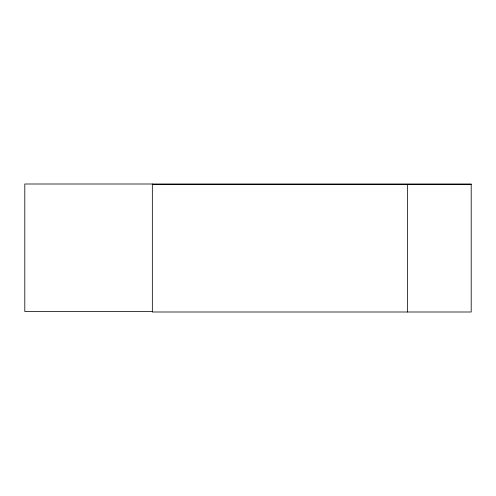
<?xml version="1.0" encoding="UTF-8"?>
<svg xmlns="http://www.w3.org/2000/svg" width="496" height="496" viewBox="0 0 496 496"><rect width="100%" height="100%" fill="white"/><g stroke="black" fill="none" stroke-linecap="round" stroke-linejoin="round"><path stroke-width="0.74" d="M152.34 184.45L471.2 184.45M152.34 311.55L24.8 311.55L24.8 184.004L471.2 184.004L471.2 311.996L152.34 311.996L152.34 184.004M407.427 184.45L407.427 311.996"/></g></svg>
